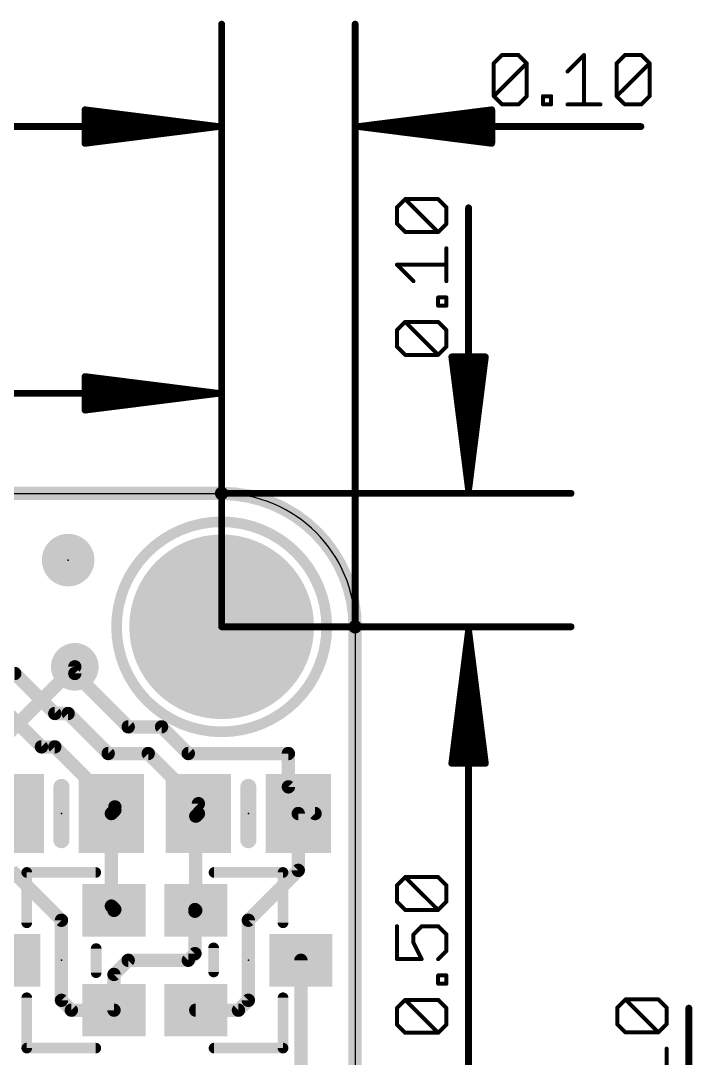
# Model space of a CAD drawing. Extents: x -6.4 to 26.1, y -5.3 to 26.8.
# Drawn here: x 11.42 to 24.2, y 7.02 to 26.78 of the extents above; entities that cross this region are included whole.
import ezdxf

# ---------------------------------------------------------------- set-up
doc = ezdxf.new("R2010")
doc.units = 0
for name, color, linetype in [('1', 12, 'CONTINUOUS'), ('16', 132, 'CONTINUOUS'), ('17', 110, 'CONTINUOUS'), ('18', 110, 'CONTINUOUS'), ('20', 53, 'CONTINUOUS'), ('21', 40, 'CONTINUOUS'), ('23', 53, 'CONTINUOUS'), ('47', 253, 'CONTINUOUS')]:
    doc.layers.add(name, color=color, linetype=linetype)

# ---------------------------------------------------------------- blocks, each defined once
blk = doc.blocks.new('PIE')
at = {"const_width": 0.5}
blk.add_lwpolyline([(0, -0.25, 1), (0, 0.25, 1), (0, -0.25)], format="xyb", dxfattribs=at)
blk = doc.blocks.new('RECT')
blk.add_solid([(-0.5, -0.5), (0.5, -0.5), (-0.5, 0.5), (0.5, 0.5)])
blk = doc.blocks.new('ROUNDP')
at = {"const_width": 0.5}
blk.add_lwpolyline([(0, -0.25, 1), (0, 0.25, 1), (0, -0.25)], format="xyb", dxfattribs=at)
blk = doc.blocks.new('ROUNDV')
at = {"const_width": 0.5}
blk.add_lwpolyline([(0, -0.25, 1), (0, 0.25, 1), (0, -0.25)], format="xyb", dxfattribs=at)

msp = doc.modelspace()

# ---------------------------------------------------------------- linework, layer by layer
at = {"layer": '1', "const_width": 0.254}
for points in [[(2.54, 17.78), (15.24, 17.78)], [(17.78, 15.24), (17.78, 0)], [(8.89, 14.351), (11.303, 14.351)], [(11.303, 14.351), (12.065, 13.589)], [(12.446, 14.351), (12.446, 14.478)], [(13.462, 13.335), (12.446, 14.351)], [(10.922, 13.843), (11.811, 12.954)], [(12.065, 13.589), (12.319, 13.589)], [(12.319, 13.589), (13.081, 12.827)], [(14.097, 13.335), (13.462, 13.335)], [(14.605, 12.827), (14.097, 13.335)], [(11.811, 12.954), (12.065, 12.954)], [(12.065, 12.954), (13.208, 11.811)], [(13.081, 12.827), (13.843, 12.827)], [(13.843, 12.827), (14.798, 11.872)], [(16.51, 12.827), (14.605, 12.827)], [(16.51, 12.192), (16.51, 12.827)], [(17.018, 11.684), (16.51, 12.192)], [(13.208, 11.75), (13.142, 11.684)], [(13.208, 11.811), (13.208, 11.75)], [(14.798, 11.872), (14.798, 11.684)], [(13.142, 9.922), (13.142, 11.684)], [(14.798, 11.684), (14.748, 11.634)], [(14.748, 11.634), (14.748, 9.84)], [(17.018, 11.684), (16.698, 11.684)], [(16.698, 10.602), (16.698, 11.684)], [(11.242, 10.602), (12.192, 9.652)], [(15.748, 9.652), (16.698, 10.602)], [(13.208, 9.856), (13.142, 9.922)], [(13.208, 9.856), (13.192, 9.84)], [(14.732, 9.856), (14.748, 9.84)], [(14.732, 9.824), (14.748, 9.84)], [(14.732, 9.017), (14.732, 9.824)], [(12.192, 9.652), (12.192, 8.128)], [(15.748, 9.652), (15.748, 8.128)], [(14.605, 8.89), (14.732, 9.017)], [(13.192, 8.62), (13.462, 8.89)], [(13.462, 8.89), (14.605, 8.89)], [(16.748, 8.89), (16.748, 6.146)], [(13.192, 7.94), (13.192, 8.62)], [(12.192, 8.128), (12.38, 7.94)], [(15.748, 8.128), (15.56, 7.94)], [(13.192, 7.94), (12.38, 7.94)], [(14.748, 7.94), (15.56, 7.94)]]:
    msp.add_lwpolyline(points, dxfattribs=at)
at = {"layer": '1'}
for points, const_width in [([(17.78, 15.24, 0.4142), (15.24, 17.78)], 0.254), ([(15.24, 17.8435, 1), (15.24, 17.7165)], 0.127), ([(15.24, 17.7165, 1), (15.24, 17.8435)], 0.127), ([(17.8435, 15.24, 1), (17.7165, 15.24)], 0.127), ([(17.7165, 15.24, 1), (17.8435, 15.24)], 0.127), ([(11.303, 14.2875, 1), (11.303, 14.4145)], 0.127), ([(12.5095, 14.478, 1), (12.3825, 14.478)], 0.127), ([(12.4909, 14.3959, 1), (12.4011, 14.3061)], 0.127), ([(12.3825, 14.351, 1), (12.5095, 14.351)], 0.127), ([(12.065, 13.6525, 1), (12.065, 13.5255)], 0.127), ([(12.0201, 13.5441, 1), (12.1099, 13.6339)], 0.127), ([(12.3639, 13.6339, 1), (12.2741, 13.5441)], 0.127), ([(12.319, 13.5255, 1), (12.319, 13.6525)], 0.127), ([(13.462, 13.3985, 1), (13.462, 13.2715)], 0.127), ([(13.4171, 13.2901, 1), (13.5069, 13.3799)], 0.127), ([(14.1419, 13.3799, 1), (14.0521, 13.2901)], 0.127), ([(14.097, 13.2715, 1), (14.097, 13.3985)], 0.127), ([(11.811, 13.0175, 1), (11.811, 12.8905)], 0.127), ([(11.7661, 12.9091, 1), (11.8559, 12.9989)], 0.127), ([(12.1099, 12.9989, 1), (12.0201, 12.9091)], 0.127), ([(12.065, 12.8905, 1), (12.065, 13.0175)], 0.127), ([(13.081, 12.8905, 1), (13.081, 12.7635)], 0.127), ([(13.0361, 12.7821, 1), (13.1259, 12.8719)], 0.127), ([(13.8879, 12.8719, 1), (13.7981, 12.7821)], 0.127), ([(13.843, 12.7635, 1), (13.843, 12.8905)], 0.127), ([(14.605, 12.8905, 1), (14.605, 12.7635)], 0.127), ([(14.5601, 12.7821, 1), (14.6499, 12.8719)], 0.127), ([(16.5735, 12.827, 1), (16.4465, 12.827)], 0.127), ([(16.51, 12.7635, 1), (16.51, 12.8905)], 0.127), ([(16.5549, 12.2369, 1), (16.4651, 12.1471)], 0.127), ([(16.4465, 12.192, 1), (16.5735, 12.192)], 0.127), ([(13.2715, 11.811, 1), (13.1445, 11.811)], 0.127), ([(13.1631, 11.7661, 1), (13.2529, 11.8559)], 0.127), ([(13.2529, 11.7051, 1), (13.1631, 11.7949)], 0.127), ([(14.8615, 11.872, 1), (14.7345, 11.872)], 0.127), ([(14.7531, 11.8271, 1), (14.8429, 11.9169)], 0.127), ([(13.2055, 11.684, 1), (13.0785, 11.684)], 0.127), ([(13.0971, 11.7289, 1), (13.1869, 11.6391)], 0.127), ([(13.1445, 11.75, 1), (13.2715, 11.75)], 0.127), ([(14.8115, 11.634, 1), (14.6845, 11.634)], 0.127), ([(14.7031, 11.6789, 1), (14.7929, 11.5891)], 0.127), ([(14.7345, 11.684, 1), (14.8615, 11.684)], 0.127), ([(14.8429, 11.6391, 1), (14.7531, 11.7289)], 0.127), ([(16.698, 11.7475, 1), (16.698, 11.6205)], 0.127), ([(16.7615, 11.684, 1), (16.6345, 11.684)], 0.127), ([(16.9731, 11.6391, 1), (17.0629, 11.7289)], 0.127), ([(17.018, 11.6205, 1), (17.018, 11.7475)], 0.127), ([(16.7429, 10.5571, 1), (16.6531, 10.6469)], 0.127), ([(16.6345, 10.602, 1), (16.7615, 10.602)], 0.127), ([(13.1869, 9.9669, 1), (13.0971, 9.8771)], 0.127), ([(13.0785, 9.922, 1), (13.2055, 9.922)], 0.127), ([(13.1471, 9.8849, 1), (13.2369, 9.7951)], 0.127), ([(13.2529, 9.8111, 1), (13.1631, 9.9009)], 0.127), ([(13.1631, 9.8111, 1), (13.2529, 9.9009)], 0.127), ([(14.7769, 9.9009, 1), (14.6871, 9.8111)], 0.127), ([(14.7955, 9.824, 1), (14.6685, 9.824)], 0.127), ([(14.6871, 9.8689, 1), (14.7769, 9.7791)], 0.127), ([(14.6845, 9.84, 1), (14.8115, 9.84)], 0.127), ([(14.7929, 9.7951, 1), (14.7031, 9.8849)], 0.127), ([(14.7031, 9.7951, 1), (14.7929, 9.8849)], 0.127), ([(12.2555, 9.652, 1), (12.1285, 9.652)], 0.127), ([(12.1471, 9.6071, 1), (12.2369, 9.6969)], 0.127), ([(15.8115, 9.652, 1), (15.6845, 9.652)], 0.127), ([(15.7031, 9.6969, 1), (15.7929, 9.6071)], 0.127), ([(14.7769, 8.9721, 1), (14.6871, 9.0619)], 0.127), ([(13.462, 8.9535, 1), (13.462, 8.8265)], 0.127), ([(13.5069, 8.8451, 1), (13.4171, 8.9349)], 0.127), ([(14.5601, 8.9349, 1), (14.6499, 8.8451)], 0.127), ([(14.605, 8.8265, 1), (14.605, 8.9535)], 0.127), ([(14.6685, 9.017, 1), (14.7955, 9.017)], 0.127), ([(16.8115, 8.89, 1), (16.6845, 8.89)], 0.127), ([(13.2555, 8.62, 1), (13.1285, 8.62)], 0.127), ([(13.1471, 8.6649, 1), (13.2369, 8.5751)], 0.127), ([(12.2369, 8.1729, 1), (12.1471, 8.0831)], 0.127), ([(12.1285, 8.128, 1), (12.2555, 8.128)], 0.127), ([(15.6845, 8.128, 1), (15.8115, 8.128)], 0.127), ([(15.7929, 8.0831, 1), (15.7031, 8.1729)], 0.127), ([(12.38, 8.0035, 1), (12.38, 7.8765)], 0.127), ([(12.3351, 7.8951, 1), (12.4249, 7.9849)], 0.127), ([(13.1285, 7.94, 1), (13.2555, 7.94)], 0.127), ([(13.192, 7.8765, 1), (13.192, 8.0035)], 0.127), ([(14.748, 8.0035, 1), (14.748, 7.8765)], 0.127), ([(15.5151, 7.9849, 1), (15.6049, 7.8951)], 0.127), ([(15.56, 7.8765, 1), (15.56, 8.0035)], 0.127)]:
    msp.add_lwpolyline(points, format="xyb", dxfattribs=dict(at, const_width=const_width))
at = {"layer": '16', "const_width": 0.254}
for points in [[(2.54, 17.78), (15.24, 17.78)], [(17.78, 15.24), (17.78, 0)], [(12.446, 14.478), (10.922, 12.954)]]:
    msp.add_lwpolyline(points, dxfattribs=at)
at = {"layer": '16'}
for points, const_width in [([(17.78, 15.24, 0.4142), (15.24, 17.78)], 0.254), ([(15.24, 17.8435, 1), (15.24, 17.7165)], 0.127), ([(15.24, 17.7165, 1), (15.24, 17.8435)], 0.127), ([(17.8435, 15.24, 1), (17.7165, 15.24)], 0.127), ([(17.7165, 15.24, 1), (17.8435, 15.24)], 0.127), ([(12.4909, 14.4331, 1), (12.4011, 14.5229)], 0.127)]:
    msp.add_lwpolyline(points, format="xyb", dxfattribs=dict(at, const_width=const_width))
at = {"layer": '20'}
for p, q in [((2.54, 17.78), (15.24, 17.78)), ((17.78, 15.24), (17.78, 2.54))]:
    msp.add_line(p, q, dxfattribs=at)
msp.add_arc((15.24, 15.24), 2.54, 0, 90, dxfattribs=at)
at = {"layer": '21'}
for points, const_width in [([(15.24, 13.24, 1), (15.24, 17.24, 1), (15.24, 13.24)], 0.2032), ([(12.2682, 12.192, 1), (12.1158, 12.192)], 0.1524), ([(15.8242, 12.192, 1), (15.6718, 12.192)], 0.1524), ([(12.1158, 11.176, 1), (12.2682, 11.176)], 0.1524), ([(15.6718, 11.176, 1), (15.8242, 11.176)], 0.1524), ([(11.5316, 10.6132, 1), (11.5316, 10.5116)], 0.1016), ([(11.5824, 10.5624, 1), (11.4808, 10.5624)], 0.1016), ([(12.8444, 10.5116, 1), (12.8444, 10.6132)], 0.1016), ([(15.0956, 10.6132, 1), (15.0956, 10.5116)], 0.1016), ([(16.4592, 10.5624, 1), (16.3576, 10.5624)], 0.1016), ([(16.4084, 10.5116, 1), (16.4084, 10.6132)], 0.1016), ([(11.4808, 9.6036, 1), (11.5824, 9.6036)], 0.1016), ([(16.3576, 9.6036, 1), (16.4592, 9.6036)], 0.1016), ([(12.9032, 9.1124, 1), (12.8016, 9.1124)], 0.1016), ([(15.1384, 9.1264, 1), (15.0368, 9.1264)], 0.1016), ([(12.8016, 8.6536, 1), (12.9032, 8.6536)], 0.1016), ([(15.0368, 8.6676, 1), (15.1384, 8.6676)], 0.1016), ([(11.5824, 8.1764, 1), (11.4808, 8.1764)], 0.1016), ([(16.4592, 8.1764, 1), (16.3576, 8.1764)], 0.1016), ([(11.5316, 7.2684, 1), (11.5316, 7.1668)], 0.1016), ([(12.8444, 7.1668, 1), (12.8444, 7.2684)], 0.1016), ([(15.0956, 7.2684, 1), (15.0956, 7.1668)], 0.1016), ([(16.4084, 7.1668, 1), (16.4084, 7.2684)], 0.1016), ([(11.4808, 7.2176, 1), (11.5824, 7.2176)], 0.1016), ([(16.3576, 7.2176, 1), (16.4592, 7.2176)], 0.1016)]:
    msp.add_lwpolyline(points, format="xyb", dxfattribs=dict(at, const_width=const_width))
for points, const_width in [([(12.192, 11.176), (12.192, 12.192)], 0.3048), ([(15.748, 11.176), (15.748, 12.192)], 0.3048), ([(11.5316, 10.5624), (12.8444, 10.5624)], 0.2032), ([(11.5316, 9.6036), (11.5316, 10.5624)], 0.2032), ([(15.0956, 10.5624), (16.4084, 10.5624)], 0.2032), ([(16.4084, 10.5624), (16.4084, 9.6036)], 0.2032), ([(12.8524, 9.1124), (12.8524, 8.6536)], 0.2032), ([(15.0876, 8.6676), (15.0876, 9.1264)], 0.2032), ([(11.5316, 7.2176), (11.5316, 8.1764)], 0.2032), ([(16.4084, 8.1764), (16.4084, 7.2176)], 0.2032), ([(12.8444, 7.2176), (11.5316, 7.2176)], 0.2032), ([(16.4084, 7.2176), (15.0956, 7.2176)], 0.2032)]:
    msp.add_lwpolyline(points, dxfattribs=dict(at, const_width=const_width))
at = {"layer": '23'}
for p in [(12.319, 16.51), (15.24, 15.24), (12.192, 11.684), (15.748, 11.684), (12.192, 8.89), (15.748, 8.89)]:
    msp.add_point(p, dxfattribs=at)
at = {"layer": '47'}
for points, const_width in [([(15.24, 15.24), (15.24, 26.715)], 0.13), ([(17.78, 15.24), (17.78, 26.715)], 0.13), ([(20.4181, 25.9709), (20.5749, 26.1277)], 0.0762), ([(20.5749, 26.1277), (20.8884, 26.1277)], 0.0762), ([(20.8884, 26.1277), (21.0452, 25.9709)], 0.0762), ([(21.8214, 25.8142), (22.1349, 26.1277)], 0.0762), ([(22.1349, 26.1277), (22.1349, 25.1871)], 0.0762), ([(22.7569, 25.9709), (22.9137, 26.1277)], 0.0762), ([(22.9137, 26.1277), (23.2272, 26.1277)], 0.0762), ([(23.2272, 26.1277), (23.384, 25.9709)], 0.0762), ([(20.4181, 25.3439), (20.4181, 25.9709)], 0.0762), ([(20.4181, 25.3439), (21.0452, 25.9709)], 0.0762), ([(21.0452, 25.9709), (21.0452, 25.3439)], 0.0762), ([(22.7569, 25.3439), (22.7569, 25.9709)], 0.0762), ([(22.7569, 25.3439), (23.384, 25.9709)], 0.0762), ([(23.384, 25.9709), (23.384, 25.3439)], 0.0762), ([(20.5749, 25.1871), (20.4181, 25.3439)], 0.0762), ([(21.0452, 25.3439), (20.8884, 25.1871)], 0.0762), ([(21.3536, 25.1871), (21.3536, 25.3439)], 0.0762), ([(21.3536, 25.3439), (21.5104, 25.3439)], 0.0762), ([(21.5104, 25.3439), (21.5104, 25.1871)], 0.0762), ([(22.9137, 25.1871), (22.7569, 25.3439)], 0.0762), ([(23.384, 25.3439), (23.2272, 25.1871)], 0.0762), ([(15.175, 24.765), (12.64, 25.0842)], 0.13), ([(12.64, 25.0842), (12.64, 24.4458)], 0.13), ([(15.175, 24.765), (12.64, 25.025)], 0.13), ([(17.845, 24.765), (20.38, 25.0842)], 0.13), ([(17.845, 24.765), (20.38, 25.025)], 0.13), ([(20.38, 25.0842), (20.38, 24.4458)], 0.13), ([(20.8884, 25.1871), (20.5749, 25.1871)], 0.0762), ([(21.5104, 25.1871), (21.3536, 25.1871)], 0.0762), ([(21.8214, 25.1871), (22.4484, 25.1871)], 0.0762), ([(23.2272, 25.1871), (22.9137, 25.1871)], 0.0762), ([(15.175, 24.765), (12.64, 24.895)], 0.13), ([(17.845, 24.765), (20.38, 24.895)], 0.13), ([(15.175, 24.765), (10.04, 24.765)], 0.13), ([(12.64, 24.4458), (15.175, 24.765)], 0.13), ([(12.64, 24.635), (15.175, 24.765)], 0.13), ([(12.64, 24.505), (15.175, 24.765)], 0.13), ([(17.845, 24.765), (23.2184, 24.765)], 0.13), ([(20.38, 24.4458), (17.845, 24.765)], 0.13), ([(20.38, 24.635), (17.845, 24.765)], 0.13), ([(20.38, 24.505), (17.845, 24.765)], 0.13), ([(18.5763, 23.2272), (18.7331, 23.384)], 0.0762), ([(18.7331, 23.384), (19.3601, 23.384)], 0.0762), ([(19.3601, 22.7569), (18.7331, 23.384)], 0.0762), ([(19.3601, 23.384), (19.5169, 23.2272)], 0.0762), ([(18.5763, 22.9137), (18.5763, 23.2272)], 0.0762), ([(19.5169, 23.2272), (19.5169, 22.9137)], 0.0762), ([(19.939, 17.845), (19.939, 23.2184)], 0.13), ([(18.7331, 22.7569), (18.5763, 22.9137)], 0.0762), ([(19.5169, 22.9137), (19.3601, 22.7569)], 0.0762), ([(19.3601, 22.7569), (18.7331, 22.7569)], 0.0762), ([(19.5169, 21.8214), (19.5169, 22.4484)], 0.0762), ([(18.8898, 21.8214), (18.5763, 22.1349)], 0.0762), ([(18.5763, 22.1349), (19.5169, 22.1349)], 0.0762), ([(15.24, 15.24), (15.24, 21.635)], 0.13), ([(19.3601, 21.3536), (19.3601, 21.5104)], 0.0762), ([(19.3601, 21.5104), (19.5169, 21.5104)], 0.0762), ([(19.5169, 21.5104), (19.5169, 21.3536)], 0.0762), ([(19.5169, 21.3536), (19.3601, 21.3536)], 0.0762), ([(18.5763, 20.8884), (18.7331, 21.0452)], 0.0762), ([(18.7331, 21.0452), (19.3601, 21.0452)], 0.0762), ([(19.3601, 20.4181), (18.7331, 21.0452)], 0.0762), ([(19.3601, 21.0452), (19.5169, 20.8884)], 0.0762), ([(18.5763, 20.5749), (18.5763, 20.8884)], 0.0762), ([(19.5169, 20.8884), (19.5169, 20.5749)], 0.0762), ([(18.7331, 20.4181), (18.5763, 20.5749)], 0.0762), ([(19.5169, 20.5749), (19.3601, 20.4181)], 0.0762), ([(19.3601, 20.4181), (18.7331, 20.4181)], 0.0762), ([(19.939, 17.845), (19.6198, 20.38)], 0.13), ([(19.6198, 20.38), (20.2582, 20.38)], 0.13), ([(19.939, 17.845), (19.679, 20.38)], 0.13), ([(19.939, 17.845), (19.809, 20.38)], 0.13), ([(20.2582, 20.38), (19.939, 17.845)], 0.13), ([(20.069, 20.38), (19.939, 17.845)], 0.13), ([(20.199, 20.38), (19.939, 17.845)], 0.13), ([(15.175, 19.685), (12.64, 20.0042)], 0.13), ([(12.64, 20.0042), (12.64, 19.3658)], 0.13), ([(15.175, 19.685), (12.64, 19.945)], 0.13), ([(15.175, 19.685), (12.64, 19.815)], 0.13), ([(2.605, 19.685), (15.175, 19.685)], 0.13), ([(12.64, 19.3658), (15.175, 19.685)], 0.13), ([(12.64, 19.555), (15.175, 19.685)], 0.13), ([(12.64, 19.425), (15.175, 19.685)], 0.13), ([(15.24, 17.78), (21.889, 17.78)], 0.13), ([(15.24, 15.24), (21.889, 15.24)], 0.13), ([(15.24, 15.24), (21.889, 15.24)], 0.13), ([(19.939, 15.175), (19.6198, 12.64)], 0.13), ([(19.939, 15.175), (19.6198, 12.64)], 0.13), ([(19.939, 15.175), (19.679, 12.64)], 0.13), ([(19.939, 15.175), (19.679, 12.64)], 0.13), ([(19.939, 15.175), (19.809, 12.64)], 0.13), ([(19.939, 15.175), (19.809, 12.64)], 0.13), ([(19.939, 2.605), (19.939, 15.175)], 0.13), ([(20.2582, 12.64), (19.939, 15.175)], 0.13), ([(20.069, 12.64), (19.939, 15.175)], 0.13), ([(20.199, 12.64), (19.939, 15.175)], 0.13), ([(19.939, 15.175), (19.939, 10.04)], 0.13), ([(20.2582, 12.64), (19.939, 15.175)], 0.13), ([(20.069, 12.64), (19.939, 15.175)], 0.13), ([(20.199, 12.64), (19.939, 15.175)], 0.13), ([(19.6198, 12.64), (20.2582, 12.64)], 0.13), ([(19.6198, 12.64), (20.2582, 12.64)], 0.13), ([(18.5763, 10.318), (18.7331, 10.4748)], 0.0762), ([(18.7331, 10.4748), (19.3601, 10.4748)], 0.0762), ([(19.3601, 9.8477), (18.7331, 10.4748)], 0.0762), ([(19.3601, 10.4748), (19.5169, 10.318)], 0.0762), ([(18.5763, 10.0045), (18.5763, 10.318)], 0.0762), ([(19.5169, 10.318), (19.5169, 10.0045)], 0.0762), ([(18.7331, 9.8477), (18.5763, 10.0045)], 0.0762), ([(19.3601, 9.8477), (18.7331, 9.8477)], 0.0762), ([(19.5169, 10.0045), (19.3601, 9.8477)], 0.0762), ([(18.5763, 9.5392), (18.5763, 8.9122)], 0.0762), ([(18.8898, 9.3825), (19.0466, 9.5392)], 0.0762), ([(19.0466, 9.5392), (19.3601, 9.5392)], 0.0762), ([(19.3601, 9.5392), (19.5169, 9.3825)], 0.0762), ([(18.8898, 9.2257), (18.8898, 9.3825)], 0.0762), ([(19.5169, 9.3825), (19.5169, 9.0689)], 0.0762), ([(19.0466, 8.9122), (18.8898, 9.2257)], 0.0762), ([(19.5169, 9.0689), (19.3601, 8.9122)], 0.0762), ([(18.5763, 8.9122), (19.0466, 8.9122)], 0.0762), ([(19.3601, 8.4444), (19.3601, 8.6012)], 0.0762), ([(19.3601, 8.6012), (19.5169, 8.6012)], 0.0762), ([(19.5169, 8.6012), (19.5169, 8.4444)], 0.0762), ([(19.5169, 8.4444), (19.3601, 8.4444)], 0.0762), ([(18.5763, 7.9792), (18.7331, 8.136)], 0.0762), ([(18.7331, 8.136), (19.3601, 8.136)], 0.0762), ([(19.3601, 7.5089), (18.7331, 8.136)], 0.0762), ([(19.3601, 8.136), (19.5169, 7.9792)], 0.0762), ([(22.7673, 7.9872), (22.9241, 8.144)], 0.0762), ([(22.9241, 8.144), (23.5511, 8.144)], 0.0762), ([(23.5511, 7.5169), (22.9241, 8.144)], 0.0762), ([(23.5511, 8.144), (23.7079, 7.9872)], 0.0762), ([(18.5763, 7.6657), (18.5763, 7.9792)], 0.0762), ([(19.5169, 7.9792), (19.5169, 7.6657)], 0.0762), ([(22.7673, 7.6737), (22.7673, 7.9872)], 0.0762), ([(23.7079, 7.9872), (23.7079, 7.6737)], 0.0762), ([(24.13, 2.605), (24.13, 7.9784)], 0.13), ([(22.9241, 7.5169), (22.7673, 7.6737)], 0.0762), ([(23.7079, 7.6737), (23.5511, 7.5169)], 0.0762), ([(18.7331, 7.5089), (18.5763, 7.6657)], 0.0762), ([(19.3601, 7.5089), (18.7331, 7.5089)], 0.0762), ([(19.5169, 7.6657), (19.3601, 7.5089)], 0.0762), ([(23.5511, 7.5169), (22.9241, 7.5169)], 0.0762), ([(23.7079, 6.5814), (23.7079, 7.2084)], 0.0762)]:
    msp.add_lwpolyline(points, dxfattribs=dict(at, const_width=const_width))
for points, const_width in [([(15.2725, 26.715, 1), (15.2075, 26.715)], 0.065), ([(17.8125, 26.715, 1), (17.7475, 26.715)], 0.065), ([(20.5749, 26.1468, 1), (20.5749, 26.1087)], 0.0381), ([(20.5883, 26.1142, 1), (20.5614, 26.1412)], 0.0381), ([(20.9019, 26.1412, 1), (20.8749, 26.1142)], 0.0381), ([(20.8884, 26.1087, 1), (20.8884, 26.1468)], 0.0381), ([(22.154, 26.1277, 1), (22.1159, 26.1277)], 0.0381), ([(22.1484, 26.1142, 1), (22.1214, 26.1412)], 0.0381), ([(22.9137, 26.1468, 1), (22.9137, 26.1087)], 0.0381), ([(22.9271, 26.1142, 1), (22.9002, 26.1412)], 0.0381), ([(23.2407, 26.1412, 1), (23.2137, 26.1142)], 0.0381), ([(23.2272, 26.1087, 1), (23.2272, 26.1468)], 0.0381), ([(20.4046, 25.9844, 1), (20.4316, 25.9575)], 0.0381), ([(20.4372, 25.9709, 1), (20.3991, 25.9709)], 0.0381), ([(21.0642, 25.9709, 1), (21.0261, 25.9709)], 0.0381), ([(21.0586, 25.9575, 1), (21.0317, 25.9844)], 0.0381), ([(21.0317, 25.9575, 1), (21.0586, 25.9844)], 0.0381), ([(22.7759, 25.9709, 1), (22.7378, 25.9709)], 0.0381), ([(22.7434, 25.9844, 1), (22.7704, 25.9575)], 0.0381), ([(23.403, 25.9709, 1), (23.3649, 25.9709)], 0.0381), ([(23.3974, 25.9575, 1), (23.3705, 25.9844)], 0.0381), ([(23.3705, 25.9575, 1), (23.3974, 25.9844)], 0.0381), ([(21.8079, 25.8276, 1), (21.8348, 25.8007)], 0.0381), ([(20.4316, 25.3573, 1), (20.4046, 25.3304)], 0.0381), ([(20.4046, 25.3573, 1), (20.4316, 25.3304)], 0.0381), ([(20.3991, 25.3439, 1), (20.4372, 25.3439)], 0.0381), ([(21.0261, 25.3439, 1), (21.0642, 25.3439)], 0.0381), ([(21.0586, 25.3304, 1), (21.0317, 25.3573)], 0.0381), ([(21.3727, 25.3439, 1), (21.3346, 25.3439)], 0.0381), ([(21.3536, 25.3629, 1), (21.3536, 25.3248)], 0.0381), ([(21.5294, 25.3439, 1), (21.4913, 25.3439)], 0.0381), ([(21.5104, 25.3248, 1), (21.5104, 25.3629)], 0.0381), ([(22.7704, 25.3573, 1), (22.7434, 25.3304)], 0.0381), ([(22.7434, 25.3573, 1), (22.7704, 25.3304)], 0.0381), ([(22.7378, 25.3439, 1), (22.7759, 25.3439)], 0.0381), ([(23.3649, 25.3439, 1), (23.403, 25.3439)], 0.0381), ([(23.3974, 25.3304, 1), (23.3705, 25.3573)], 0.0381), ([(12.6441, 25.1165, 1), (12.6359, 25.052)], 0.065), ([(12.6725, 25.0842, 1), (12.6075, 25.0842)], 0.065), ([(12.6433, 25.0573, 1), (12.6367, 24.9927)], 0.065), ([(20.4125, 25.0842, 1), (20.3475, 25.0842)], 0.065), ([(20.3841, 25.052, 1), (20.3759, 25.1165)], 0.065), ([(20.3833, 24.9927, 1), (20.3767, 25.0573)], 0.065), ([(20.5749, 25.2062, 1), (20.5749, 25.1681)], 0.0381), ([(20.5614, 25.1736, 1), (20.5883, 25.2006)], 0.0381), ([(20.8749, 25.2006, 1), (20.9019, 25.1736)], 0.0381), ([(20.8884, 25.1681, 1), (20.8884, 25.2062)], 0.0381), ([(21.3536, 25.2062, 1), (21.3536, 25.1681)], 0.0381), ([(21.3346, 25.1871, 1), (21.3727, 25.1871)], 0.0381), ([(21.4913, 25.1871, 1), (21.5294, 25.1871)], 0.0381), ([(21.5104, 25.1681, 1), (21.5104, 25.2062)], 0.0381), ([(21.8214, 25.2062, 1), (21.8214, 25.1681)], 0.0381), ([(22.1159, 25.1871, 1), (22.154, 25.1871)], 0.0381), ([(22.4484, 25.1681, 1), (22.4484, 25.2062)], 0.0381), ([(22.9137, 25.2062, 1), (22.9137, 25.1681)], 0.0381), ([(22.9002, 25.1736, 1), (22.9271, 25.2006)], 0.0381), ([(23.2137, 25.2006, 1), (23.2407, 25.1736)], 0.0381), ([(23.2272, 25.1681, 1), (23.2272, 25.2062)], 0.0381), ([(12.6417, 24.9275, 1), (12.6383, 24.8625)], 0.065), ([(20.3817, 24.8625, 1), (20.3783, 24.9275)], 0.065), ([(12.6383, 24.6675, 1), (12.6417, 24.6025)], 0.065), ([(15.1791, 24.7328, 1), (15.1709, 24.7972)], 0.065), ([(15.1709, 24.7328, 1), (15.1791, 24.7972)], 0.065), ([(15.1783, 24.7327, 1), (15.1717, 24.7973)], 0.065), ([(15.1717, 24.7327, 1), (15.1783, 24.7973)], 0.065), ([(15.1733, 24.7325, 1), (15.1767, 24.7975)], 0.065), ([(15.1767, 24.7325, 1), (15.1733, 24.7975)], 0.065), ([(15.175, 24.7325, 1), (15.175, 24.7975)], 0.065), ([(17.845, 24.7975, 1), (17.845, 24.7325)], 0.065), ([(17.8491, 24.7972, 1), (17.8409, 24.7328)], 0.065), ([(17.8433, 24.7975, 1), (17.8467, 24.7325)], 0.065), ([(17.8467, 24.7975, 1), (17.8433, 24.7325)], 0.065), ([(17.8483, 24.7973, 1), (17.8417, 24.7327)], 0.065), ([(17.8417, 24.7973, 1), (17.8483, 24.7327)], 0.065), ([(17.8409, 24.7972, 1), (17.8491, 24.7328)], 0.065), ([(20.3783, 24.6025, 1), (20.3817, 24.6675)], 0.065), ([(23.2184, 24.7325, 1), (23.2184, 24.7975)], 0.065), ([(12.6367, 24.5373, 1), (12.6433, 24.4727)], 0.065), ([(12.6359, 24.478, 1), (12.6441, 24.4135)], 0.065), ([(20.3759, 24.4135, 1), (20.3841, 24.478)], 0.065), ([(20.3767, 24.4727, 1), (20.3833, 24.5373)], 0.065), ([(12.6075, 24.4458, 1), (12.6725, 24.4458)], 0.065), ([(20.3475, 24.4458, 1), (20.4125, 24.4458)], 0.065), ([(18.7331, 23.403, 1), (18.7331, 23.3649)], 0.0381), ([(18.7465, 23.3974, 1), (18.7196, 23.3705)], 0.0381), ([(18.7465, 23.3705, 1), (18.7196, 23.3974)], 0.0381), ([(19.3736, 23.3974, 1), (19.3467, 23.3705)], 0.0381), ([(19.3601, 23.3649, 1), (19.3601, 23.403)], 0.0381), ([(18.5953, 23.2272, 1), (18.5572, 23.2272)], 0.0381), ([(18.5628, 23.2407, 1), (18.5898, 23.2137)], 0.0381), ([(19.5359, 23.2272, 1), (19.4978, 23.2272)], 0.0381), ([(19.5034, 23.2137, 1), (19.5304, 23.2407)], 0.0381), ([(19.9715, 23.2184, 1), (19.9065, 23.2184)], 0.065), ([(18.5898, 22.9271, 1), (18.5628, 22.9002)], 0.0381), ([(18.5572, 22.9137, 1), (18.5953, 22.9137)], 0.0381), ([(19.4978, 22.9137, 1), (19.5359, 22.9137)], 0.0381), ([(19.5304, 22.9002, 1), (19.5034, 22.9271)], 0.0381), ([(18.7331, 22.7759, 1), (18.7331, 22.7378)], 0.0381), ([(18.7196, 22.7434, 1), (18.7465, 22.7704)], 0.0381), ([(19.3467, 22.7704, 1), (19.3736, 22.7434)], 0.0381), ([(19.3467, 22.7434, 1), (19.3736, 22.7704)], 0.0381), ([(19.3601, 22.7378, 1), (19.3601, 22.7759)], 0.0381), ([(19.5359, 22.4484, 1), (19.4978, 22.4484)], 0.0381), ([(18.5898, 22.1484, 1), (18.5628, 22.1214)], 0.0381), ([(18.5763, 22.154, 1), (18.5763, 22.1159)], 0.0381), ([(19.5169, 22.1159, 1), (19.5169, 22.154)], 0.0381), ([(18.8764, 21.8079, 1), (18.9033, 21.8348)], 0.0381), ([(19.4978, 21.8214, 1), (19.5359, 21.8214)], 0.0381), ([(15.2725, 21.635, 1), (15.2075, 21.635)], 0.065), ([(19.3601, 21.5294, 1), (19.3601, 21.4913)], 0.0381), ([(19.3792, 21.5104, 1), (19.3411, 21.5104)], 0.0381), ([(19.5359, 21.5104, 1), (19.4978, 21.5104)], 0.0381), ([(19.5169, 21.4913, 1), (19.5169, 21.5294)], 0.0381), ([(19.3601, 21.3727, 1), (19.3601, 21.3346)], 0.0381), ([(19.3411, 21.3536, 1), (19.3792, 21.3536)], 0.0381), ([(19.4978, 21.3536, 1), (19.5359, 21.3536)], 0.0381), ([(19.5169, 21.3346, 1), (19.5169, 21.3727)], 0.0381), ([(18.7331, 21.0642, 1), (18.7331, 21.0261)], 0.0381), ([(18.7465, 21.0586, 1), (18.7196, 21.0317)], 0.0381), ([(18.7465, 21.0317, 1), (18.7196, 21.0586)], 0.0381), ([(19.3736, 21.0586, 1), (19.3467, 21.0317)], 0.0381), ([(19.3601, 21.0261, 1), (19.3601, 21.0642)], 0.0381), ([(18.5953, 20.8884, 1), (18.5572, 20.8884)], 0.0381), ([(18.5628, 20.9019, 1), (18.5898, 20.8749)], 0.0381), ([(19.5359, 20.8884, 1), (19.4978, 20.8884)], 0.0381), ([(19.5034, 20.8749, 1), (19.5304, 20.9019)], 0.0381), ([(18.5898, 20.5883, 1), (18.5628, 20.5614)], 0.0381), ([(18.5572, 20.5749, 1), (18.5953, 20.5749)], 0.0381), ([(19.4978, 20.5749, 1), (19.5359, 20.5749)], 0.0381), ([(19.5304, 20.5614, 1), (19.5034, 20.5883)], 0.0381), ([(18.7331, 20.4372, 1), (18.7331, 20.3991)], 0.0381), ([(18.7196, 20.4046, 1), (18.7465, 20.4316)], 0.0381), ([(19.3467, 20.4316, 1), (19.3736, 20.4046)], 0.0381), ([(19.3467, 20.4046, 1), (19.3736, 20.4316)], 0.0381), ([(19.3601, 20.3991, 1), (19.3601, 20.4372)], 0.0381), ([(19.652, 20.3841, 1), (19.5875, 20.3759)], 0.065), ([(19.6198, 20.4125, 1), (19.6198, 20.3475)], 0.065), ([(19.7113, 20.3833, 1), (19.6467, 20.3767)], 0.065), ([(19.8415, 20.3817, 1), (19.7765, 20.3783)], 0.065), ([(20.1015, 20.3783, 1), (20.0365, 20.3817)], 0.065), ([(20.2313, 20.3767, 1), (20.1667, 20.3833)], 0.065), ([(20.2905, 20.3759, 1), (20.226, 20.3841)], 0.065), ([(20.2582, 20.3475, 1), (20.2582, 20.4125)], 0.065), ([(12.6441, 20.0365, 1), (12.6359, 19.972)], 0.065), ([(12.6725, 20.0042, 1), (12.6075, 20.0042)], 0.065), ([(12.6433, 19.9773, 1), (12.6367, 19.9127)], 0.065), ([(12.6417, 19.8475, 1), (12.6383, 19.7825)], 0.065), ([(12.6383, 19.5875, 1), (12.6417, 19.5225)], 0.065), ([(15.1791, 19.6528, 1), (15.1709, 19.7172)], 0.065), ([(15.1709, 19.6528, 1), (15.1791, 19.7172)], 0.065), ([(15.1783, 19.6527, 1), (15.1717, 19.7173)], 0.065), ([(15.1717, 19.6527, 1), (15.1783, 19.7173)], 0.065), ([(15.1733, 19.6525, 1), (15.1767, 19.7175)], 0.065), ([(15.1767, 19.6525, 1), (15.1733, 19.7175)], 0.065), ([(15.175, 19.6525, 1), (15.175, 19.7175)], 0.065), ([(12.6367, 19.4573, 1), (12.6433, 19.3927)], 0.065), ([(12.6359, 19.398, 1), (12.6441, 19.3335)], 0.065), ([(12.6075, 19.3658, 1), (12.6725, 19.3658)], 0.065), ([(15.24, 17.8125, 1), (15.24, 17.7475)], 0.065), ([(19.9068, 17.8491, 1), (19.9712, 17.8409)], 0.065), ([(19.9067, 17.8483, 1), (19.9713, 17.8417)], 0.065), ([(19.9065, 17.8433, 1), (19.9715, 17.8467)], 0.065), ([(19.9065, 17.8467, 1), (19.9715, 17.8433)], 0.065), ([(19.9065, 17.845, 1), (19.9715, 17.845)], 0.065), ([(19.9067, 17.8417, 1), (19.9713, 17.8483)], 0.065), ([(19.9068, 17.8409, 1), (19.9712, 17.8491)], 0.065), ([(21.889, 17.7475, 1), (21.889, 17.8125)], 0.065), ([(15.24, 15.2725, 1), (15.24, 15.2075)], 0.065), ([(15.24, 15.2725, 1), (15.24, 15.2075)], 0.065), ([(15.2075, 15.24, 1), (15.2725, 15.24)], 0.065), ([(15.2075, 15.24, 1), (15.2725, 15.24)], 0.065), ([(17.7475, 15.24, 1), (17.8125, 15.24)], 0.065), ([(19.9715, 15.175, 1), (19.9065, 15.175)], 0.065), ([(19.9712, 15.1791, 1), (19.9068, 15.1709)], 0.065), ([(19.9715, 15.1733, 1), (19.9065, 15.1767)], 0.065), ([(19.9715, 15.1767, 1), (19.9065, 15.1733)], 0.065), ([(19.9713, 15.1783, 1), (19.9067, 15.1717)], 0.065), ([(19.9715, 15.175, 1), (19.9065, 15.175)], 0.065), ([(19.9712, 15.1791, 1), (19.9068, 15.1709)], 0.065), ([(19.9715, 15.1733, 1), (19.9065, 15.1767)], 0.065), ([(19.9715, 15.1767, 1), (19.9065, 15.1733)], 0.065), ([(19.9713, 15.1783, 1), (19.9067, 15.1717)], 0.065), ([(19.9713, 15.1717, 1), (19.9067, 15.1783)], 0.065), ([(19.9713, 15.1717, 1), (19.9067, 15.1783)], 0.065), ([(19.9712, 15.1709, 1), (19.9068, 15.1791)], 0.065), ([(19.9712, 15.1709, 1), (19.9068, 15.1791)], 0.065), ([(21.889, 15.2075, 1), (21.889, 15.2725)], 0.065), ([(21.889, 15.2075, 1), (21.889, 15.2725)], 0.065), ([(19.5875, 12.6441, 1), (19.652, 12.6359)], 0.065), ([(19.5875, 12.6441, 1), (19.652, 12.6359)], 0.065), ([(19.6198, 12.6725, 1), (19.6198, 12.6075)], 0.065), ([(19.6198, 12.6725, 1), (19.6198, 12.6075)], 0.065), ([(19.6467, 12.6433, 1), (19.7113, 12.6367)], 0.065), ([(19.6467, 12.6433, 1), (19.7113, 12.6367)], 0.065), ([(19.7765, 12.6417, 1), (19.8415, 12.6383)], 0.065), ([(19.7765, 12.6417, 1), (19.8415, 12.6383)], 0.065), ([(20.0365, 12.6383, 1), (20.1015, 12.6417)], 0.065), ([(20.0365, 12.6383, 1), (20.1015, 12.6417)], 0.065), ([(20.1667, 12.6367, 1), (20.2313, 12.6433)], 0.065), ([(20.1667, 12.6367, 1), (20.2313, 12.6433)], 0.065), ([(20.226, 12.6359, 1), (20.2905, 12.6441)], 0.065), ([(20.226, 12.6359, 1), (20.2905, 12.6441)], 0.065), ([(20.2582, 12.6075, 1), (20.2582, 12.6725)], 0.065), ([(20.2582, 12.6075, 1), (20.2582, 12.6725)], 0.065), ([(18.7331, 10.4938, 1), (18.7331, 10.4557)], 0.0381), ([(18.7465, 10.4882, 1), (18.7196, 10.4613)], 0.0381), ([(18.7465, 10.4613, 1), (18.7196, 10.4882)], 0.0381), ([(19.3736, 10.4882, 1), (19.3467, 10.4613)], 0.0381), ([(19.3601, 10.4557, 1), (19.3601, 10.4938)], 0.0381), ([(18.5953, 10.318, 1), (18.5572, 10.318)], 0.0381), ([(18.5628, 10.3315, 1), (18.5898, 10.3045)], 0.0381), ([(19.5359, 10.318, 1), (19.4978, 10.318)], 0.0381), ([(19.5034, 10.3045, 1), (19.5304, 10.3315)], 0.0381), ([(18.5898, 10.0179, 1), (18.5628, 9.991)], 0.0381), ([(18.5572, 10.0045, 1), (18.5953, 10.0045)], 0.0381), ([(18.7331, 9.8667, 1), (18.7331, 9.8286)], 0.0381), ([(18.7196, 9.8342, 1), (18.7465, 9.8612)], 0.0381), ([(19.3467, 9.8612, 1), (19.3736, 9.8342)], 0.0381), ([(19.3467, 9.8342, 1), (19.3736, 9.8612)], 0.0381), ([(19.3601, 9.8286, 1), (19.3601, 9.8667)], 0.0381), ([(19.4978, 10.0045, 1), (19.5359, 10.0045)], 0.0381), ([(19.5304, 9.991, 1), (19.5034, 10.0179)], 0.0381), ([(19.9065, 10.04, 1), (19.9715, 10.04)], 0.065), ([(18.5953, 9.5392, 1), (18.5572, 9.5392)], 0.0381), ([(19.0466, 9.5583, 1), (19.0466, 9.5202)], 0.0381), ([(19.0601, 9.5258, 1), (19.0331, 9.5527)], 0.0381), ([(19.3736, 9.5527, 1), (19.3467, 9.5258)], 0.0381), ([(19.3601, 9.5202, 1), (19.3601, 9.5583)], 0.0381), ([(18.9089, 9.3825, 1), (18.8708, 9.3825)], 0.0381), ([(18.8764, 9.3959, 1), (18.9033, 9.369)], 0.0381), ([(19.5359, 9.3825, 1), (19.4978, 9.3825)], 0.0381), ([(19.5034, 9.369, 1), (19.5304, 9.3959)], 0.0381), ([(18.9069, 9.2342, 1), (18.8728, 9.2172)], 0.0381), ([(18.8708, 9.2257, 1), (18.9089, 9.2257)], 0.0381), ([(19.4978, 9.0689, 1), (19.5359, 9.0689)], 0.0381), ([(19.5304, 9.0555, 1), (19.5034, 9.0824)], 0.0381), ([(18.5763, 8.9312, 1), (18.5763, 8.8931)], 0.0381), ([(18.5572, 8.9122, 1), (18.5953, 8.9122)], 0.0381), ([(19.0296, 8.9036, 1), (19.0636, 8.9207)], 0.0381), ([(19.0466, 8.8931, 1), (19.0466, 8.9312)], 0.0381), ([(19.3467, 8.9256, 1), (19.3736, 8.8987)], 0.0381), ([(19.3601, 8.6202, 1), (19.3601, 8.5821)], 0.0381), ([(19.3792, 8.6012, 1), (19.3411, 8.6012)], 0.0381), ([(19.5359, 8.6012, 1), (19.4978, 8.6012)], 0.0381), ([(19.5169, 8.5821, 1), (19.5169, 8.6202)], 0.0381), ([(19.3601, 8.4635, 1), (19.3601, 8.4254)], 0.0381), ([(19.3411, 8.4444, 1), (19.3792, 8.4444)], 0.0381), ([(19.4978, 8.4444, 1), (19.5359, 8.4444)], 0.0381), ([(19.5169, 8.4254, 1), (19.5169, 8.4635)], 0.0381), ([(18.7331, 8.155, 1), (18.7331, 8.1169)], 0.0381), ([(18.7465, 8.1494, 1), (18.7196, 8.1225)], 0.0381), ([(18.7465, 8.1225, 1), (18.7196, 8.1494)], 0.0381), ([(19.3736, 8.1494, 1), (19.3467, 8.1225)], 0.0381), ([(19.3601, 8.1169, 1), (19.3601, 8.155)], 0.0381), ([(22.9241, 8.163, 1), (22.9241, 8.1249)], 0.0381), ([(22.9375, 8.1574, 1), (22.9106, 8.1305)], 0.0381), ([(22.9375, 8.1305, 1), (22.9106, 8.1574)], 0.0381), ([(23.5646, 8.1574, 1), (23.5377, 8.1305)], 0.0381), ([(23.5511, 8.1249, 1), (23.5511, 8.163)], 0.0381), ([(18.5953, 7.9792, 1), (18.5572, 7.9792)], 0.0381), ([(18.5628, 7.9927, 1), (18.5898, 7.9657)], 0.0381), ([(19.5359, 7.9792, 1), (19.4978, 7.9792)], 0.0381), ([(19.5034, 7.9657, 1), (19.5304, 7.9927)], 0.0381), ([(22.7863, 7.9872, 1), (22.7482, 7.9872)], 0.0381), ([(22.7538, 8.0007, 1), (22.7808, 7.9737)], 0.0381), ([(23.727, 7.9872, 1), (23.6889, 7.9872)], 0.0381), ([(23.6944, 7.9737, 1), (23.7214, 8.0007)], 0.0381), ([(24.1625, 7.9784, 1), (24.0975, 7.9784)], 0.065), ([(22.7808, 7.6871, 1), (22.7538, 7.6602)], 0.0381), ([(23.7214, 7.6602, 1), (23.6944, 7.6871)], 0.0381), ([(18.5898, 7.6791, 1), (18.5628, 7.6522)], 0.0381), ([(18.5572, 7.6657, 1), (18.5953, 7.6657)], 0.0381), ([(18.7331, 7.5279, 1), (18.7331, 7.4898)], 0.0381), ([(18.7196, 7.4954, 1), (18.7465, 7.5224)], 0.0381), ([(19.3467, 7.5224, 1), (19.3736, 7.4954)], 0.0381), ([(19.3467, 7.4954, 1), (19.3736, 7.5224)], 0.0381), ([(19.3601, 7.4898, 1), (19.3601, 7.5279)], 0.0381), ([(19.4978, 7.6657, 1), (19.5359, 7.6657)], 0.0381), ([(19.5304, 7.6522, 1), (19.5034, 7.6791)], 0.0381), ([(22.7482, 7.6737, 1), (22.7863, 7.6737)], 0.0381), ([(22.9241, 7.5359, 1), (22.9241, 7.4978)], 0.0381), ([(22.9106, 7.5034, 1), (22.9375, 7.5304)], 0.0381), ([(23.5377, 7.5304, 1), (23.5646, 7.5034)], 0.0381), ([(23.5377, 7.5034, 1), (23.5646, 7.5304)], 0.0381), ([(23.5511, 7.4978, 1), (23.5511, 7.5359)], 0.0381), ([(23.6889, 7.6737, 1), (23.727, 7.6737)], 0.0381), ([(23.727, 7.2084, 1), (23.6889, 7.2084)], 0.0381)]:
    msp.add_lwpolyline(points, format="xyb", dxfattribs=dict(at, const_width=const_width))

# ---------------------------------------------------------------- block references
at = {"layer": '1'}
msp.add_blockref('PIE', (12.319, 16.51), dxfattribs=at)
at = {"layer": '1', "xscale": 1.24, "yscale": 1.5, "rotation": 180}
for p in [(11.242, 11.684), (13.142, 11.684), (14.798, 11.684), (16.698, 11.684)]:
    msp.add_blockref('RECT', p, dxfattribs=at)
at = {"layer": '1', "yscale": 1.2}
for p, rotation in [((13.192, 9.84), 90), ((14.748, 9.84), 270), ((11.192, 8.89), 90), ((16.748, 8.89), 270), ((13.192, 7.94), 90), ((14.748, 7.94), 270)]:
    msp.add_blockref('RECT', p, dxfattribs=dict(at, rotation=rotation))
at = {"layer": '17', "xscale": 3.516, "yscale": 3.516}
msp.add_blockref('ROUNDP', (15.24, 15.24), dxfattribs=at)
msp.add_blockref('ROUNDP', (15.24, 15.24), dxfattribs=at)
at = {"layer": '18', "xscale": 0.9064, "yscale": 0.9064}
msp.add_blockref('ROUNDV', (12.446, 14.478), dxfattribs=at)
msp.add_blockref('ROUNDV', (12.446, 14.478), dxfattribs=at)

doc.saveas('drawing.dxf')
